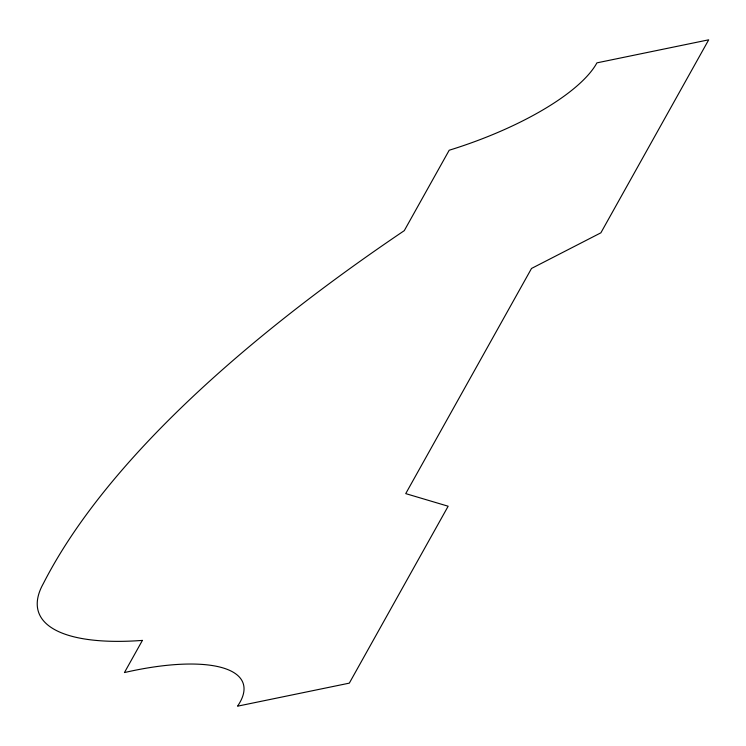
<?xml version="1.0" encoding="UTF-8"?>
<svg xmlns="http://www.w3.org/2000/svg" width="746" height="746" viewBox="0 0 746 746"><rect width="100%" height="100%" fill="white"/><g stroke="black" fill="none" stroke-linecap="round" stroke-linejoin="round"><path stroke-width="1.12" d="M142.402 640.404L124.433 672.566A151.224 49.73 -18.4 0 1 237.536 706.182L349.315 683.14L448.15 506.226L405.731 493.619L531.516 268.457L600.884 232.817L708.7 39.818L596.921 62.86A166.078 54.617 -18.4 0 1 449.195 150.235L404.276 230.654A1507.312 495.708 -18.4 0 0 43.305 583.633A228.584 75.178 -18.4 0 0 142.402 640.404"/></g></svg>
